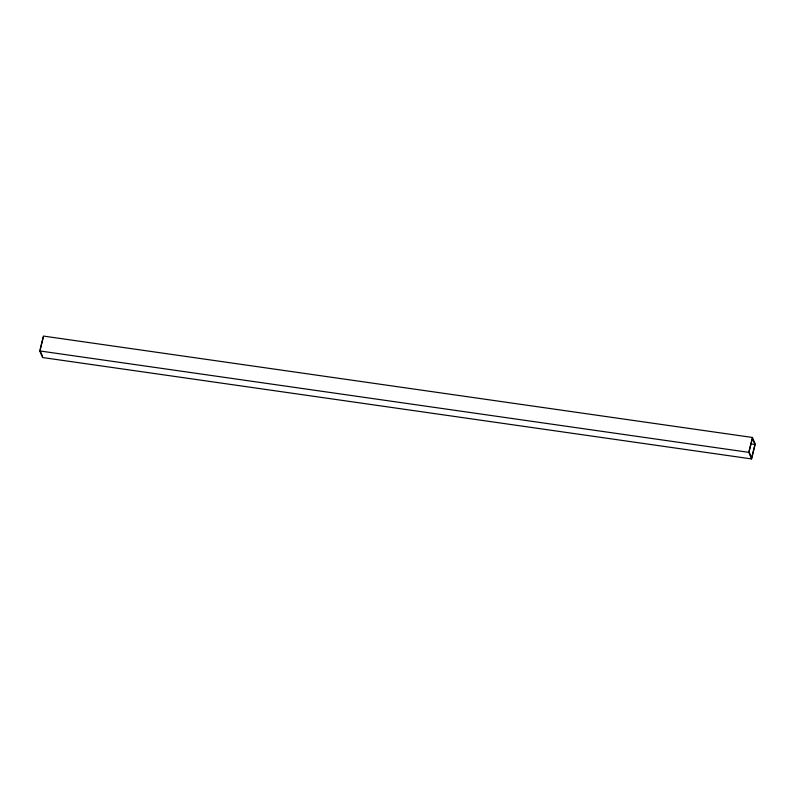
<?xml version="1.0" encoding="UTF-8"?>
<svg xmlns="http://www.w3.org/2000/svg" width="795" height="795" viewBox="0 0 795 795"><rect width="100%" height="100%" fill="white"/><g stroke="black" fill="none" stroke-linecap="round" stroke-linejoin="round"><path stroke-width="1.19" d="M39.75 350.943L43.397 336.066L752.418 437.469L755.25 444.057L751.603 458.934L42.582 357.531L39.75 350.943L748.771 452.345L751.603 458.934M40.346 349.412L43.357 337.14M748.771 452.345L752.418 437.469M754.922 444.475L751.643 457.86L749.089 451.928L752.368 438.542L754.922 444.475L751.235 443.948M40.495 351.519L42.632 356.458"/></g></svg>
